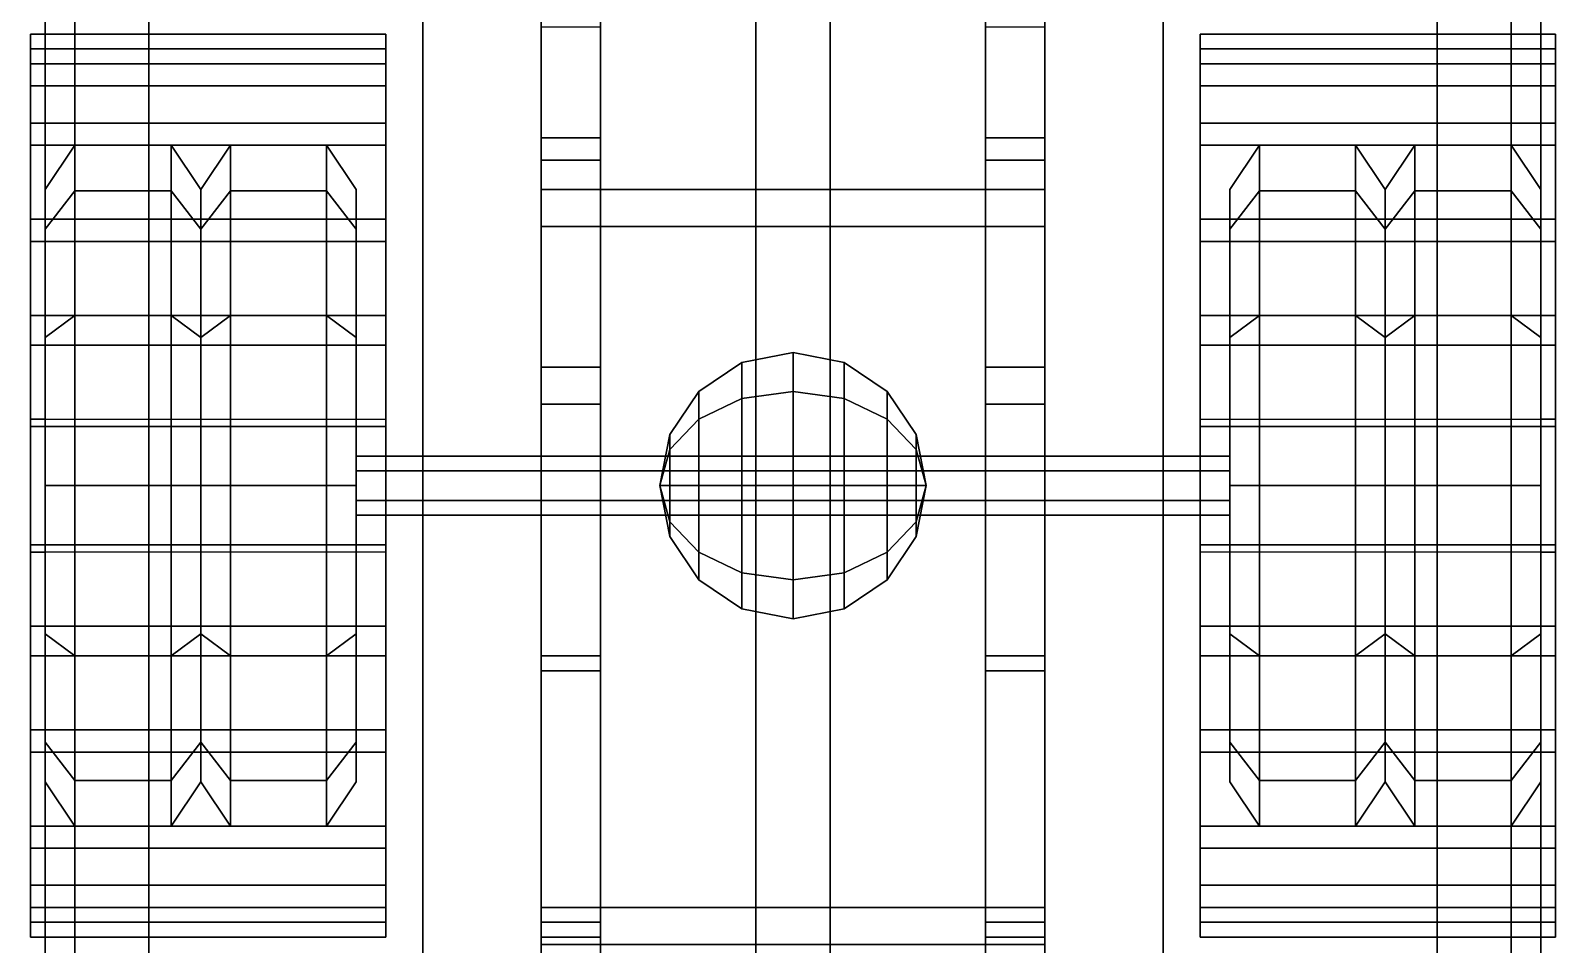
# Model space of a CAD drawing. Header units: millimetres. Extents: x -1.04 to 3, y -3.69 to 5.
# Drawn here: x -1.03 to 1.03, y -2.72 to -1.485 of the extents above; entities that cross this region are included whole.
import ezdxf

# ---------------------------------------------------------------- set-up
doc = ezdxf.new("R2010")
doc.units = ezdxf.units.MM
doc.layers.add('tent', color=3, linetype='Continuous')
doc.layers.add('wheels', color=2, linetype='Continuous')

msp = doc.modelspace()

# ---------------------------------------------------------------- linework, layer by layer
for points in [[(-1.01, 0.26, 1.09), (-1.01, -3.69, 1.09), (-1.01, -3.69, 1.72), (-1.01, 0.26, 1.72)], [(1.01, 0.26, 1.09), (1.01, -3.69, 1.09), (-1.01, -3.69, 1.09), (-1.01, 0.26, 1.09)], [(-0.97, 0.22, 1.72), (-1.01, 0.26, 1.72), (-1.01, -3.69, 1.72), (-0.97, -3.65, 1.72)], [(0.97, -3.65, 1.72), (1.01, -3.69, 1.72), (1.01, 0.26, 1.72), (0.97, 0.22, 1.72)], [(1.01, 0.26, 1.09), (1.01, 0.26, 1.72), (1.01, -3.69, 1.72), (1.01, -3.69, 1.09)], [(-0.97, 0.22, 1.16), (-0.97, -3.65, 1.16), (0.97, -3.65, 1.16), (0.97, 0.22, 1.16)], [(-0.97, 0.22, 1.16), (-0.97, 0.22, 1.72), (-0.97, -3.65, 1.72), (-0.97, -3.65, 1.16)], [(0.97, -3.65, 1.16), (0.97, -3.65, 1.72), (0.97, 0.22, 1.72), (0.97, 0.22, 1.16)], [(-0.34, -1.48, 0.47), (-0.34, -1.66, 0.51), (-0.34, -1.63, 0.71), (-0.34, -1.47, 0.67)], [(-0.34, -1.47, 0.67), (-0.34, -1.63, 0.71), (-0.26, -1.63, 0.71), (-0.26, -1.47, 0.67)], [(-0.26, -1.48, 0.47), (-0.26, -1.66, 0.51), (-0.34, -1.66, 0.51), (-0.34, -1.48, 0.47)], [(-0.26, -1.63, 0.71), (-0.26, -1.66, 0.51), (-0.26, -1.48, 0.47), (-0.26, -1.47, 0.67)], [(0.26, -1.48, 0.47), (0.26, -1.66, 0.51), (0.26, -1.63, 0.71), (0.26, -1.47, 0.67)], [(0.26, -1.47, 0.67), (0.26, -1.63, 0.71), (0.34, -1.63, 0.71), (0.34, -1.47, 0.67)], [(0.34, -1.48, 0.47), (0.34, -1.66, 0.51), (0.26, -1.66, 0.51), (0.26, -1.48, 0.47)], [(0.34, -1.63, 0.71), (0.34, -1.66, 0.51), (0.34, -1.48, 0.47), (0.34, -1.47, 0.67)], [(-1.03, -1.49, 0.53), (-1.03, -1.53, 0.69), (-0.55, -1.53, 0.69), (-0.55, -1.49, 0.53)], [(-1.03, -1.51, 0.52), (-1.03, -1.56, 0.69), (-1.03, -1.53, 0.69), (-1.03, -1.49, 0.53)], [(-1.03, -1.49, 0.43), (-1.03, -1.49, 0.53), (-0.55, -1.49, 0.53), (-0.55, -1.49, 0.43)], [(-1.03, -1.51, 0.43), (-1.03, -1.51, 0.52), (-1.03, -1.49, 0.53), (-1.03, -1.49, 0.43)], [(-0.55, -1.49, 0.43), (-0.55, -1.51, 0.43), (-1.03, -1.51, 0.43), (-1.03, -1.49, 0.43)], [(-0.55, -1.53, 0.69), (-0.55, -1.56, 0.69), (-0.55, -1.51, 0.52), (-0.55, -1.49, 0.53)], [(-0.55, -1.49, 0.53), (-0.55, -1.51, 0.52), (-0.55, -1.51, 0.43), (-0.55, -1.49, 0.43)], [(1.03, -1.49, 0.43), (1.03, -1.51, 0.43), (0.55, -1.51, 0.43), (0.55, -1.49, 0.43)], [(0.55, -1.51, 0.43), (0.55, -1.51, 0.52), (0.55, -1.49, 0.53), (0.55, -1.49, 0.43)], [(0.55, -1.49, 0.43), (0.55, -1.49, 0.53), (1.03, -1.49, 0.53), (1.03, -1.49, 0.43)], [(0.55, -1.51, 0.52), (0.55, -1.56, 0.69), (0.55, -1.53, 0.69), (0.55, -1.49, 0.53)], [(0.55, -1.49, 0.53), (0.55, -1.53, 0.69), (1.03, -1.53, 0.69), (1.03, -1.49, 0.53)], [(1.03, -1.49, 0.53), (1.03, -1.51, 0.52), (1.03, -1.51, 0.43), (1.03, -1.49, 0.43)], [(1.03, -1.53, 0.69), (1.03, -1.56, 0.69), (1.03, -1.51, 0.52), (1.03, -1.49, 0.53)], [(-0.55, -1.51, 0.52), (-0.55, -1.56, 0.69), (-1.03, -1.56, 0.69), (-1.03, -1.51, 0.52)], [(-0.55, -1.51, 0.43), (-0.55, -1.51, 0.52), (-1.03, -1.51, 0.52), (-1.03, -1.51, 0.43)], [(1.03, -1.51, 0.43), (1.03, -1.51, 0.52), (0.55, -1.51, 0.52), (0.55, -1.51, 0.43)], [(1.03, -1.51, 0.52), (1.03, -1.56, 0.69), (0.55, -1.56, 0.69), (0.55, -1.51, 0.52)], [(-1.03, -1.56, 0.69), (-1.03, -1.64, 0.83), (-1.03, -1.61, 0.84), (-1.03, -1.53, 0.69)], [(-1.03, -1.53, 0.69), (-1.03, -1.61, 0.84), (-0.55, -1.61, 0.84), (-0.55, -1.53, 0.69)], [(-0.55, -1.61, 0.84), (-0.55, -1.64, 0.83), (-0.55, -1.56, 0.69), (-0.55, -1.53, 0.69)], [(0.55, -1.56, 0.69), (0.55, -1.64, 0.83), (0.55, -1.61, 0.84), (0.55, -1.53, 0.69)], [(0.55, -1.53, 0.69), (0.55, -1.61, 0.84), (1.03, -1.61, 0.84), (1.03, -1.53, 0.69)], [(1.03, -1.61, 0.84), (1.03, -1.64, 0.83), (1.03, -1.56, 0.69), (1.03, -1.53, 0.69)], [(-0.55, -1.56, 0.69), (-0.55, -1.64, 0.83), (-1.03, -1.64, 0.83), (-1.03, -1.56, 0.69)], [(1.03, -1.56, 0.69), (1.03, -1.64, 0.83), (0.55, -1.64, 0.83), (0.55, -1.56, 0.69)], [(-1.03, -1.64, 0.83), (-1.03, -1.77, 0.95), (-1.03, -1.74, 0.97), (-1.03, -1.61, 0.84)], [(-1.03, -1.61, 0.84), (-1.03, -1.74, 0.97), (-0.55, -1.74, 0.97), (-0.55, -1.61, 0.84)], [(-0.55, -1.74, 0.97), (-0.55, -1.77, 0.95), (-0.55, -1.64, 0.83), (-0.55, -1.61, 0.84)], [(0.55, -1.64, 0.83), (0.55, -1.77, 0.95), (0.55, -1.74, 0.97), (0.55, -1.61, 0.84)], [(0.55, -1.61, 0.84), (0.55, -1.74, 0.97), (1.03, -1.74, 0.97), (1.03, -1.61, 0.84)], [(1.03, -1.74, 0.97), (1.03, -1.77, 0.95), (1.03, -1.64, 0.83), (1.03, -1.61, 0.84)], [(-0.55, -1.64, 0.83), (-0.55, -1.77, 0.95), (-1.03, -1.77, 0.95), (-1.03, -1.64, 0.83)], [(-0.34, -1.66, 0.51), (-0.34, -1.99, 0.71), (-0.34, -1.94, 0.86), (-0.34, -1.63, 0.71)], [(-0.34, -1.63, 0.71), (-0.34, -1.94, 0.86), (-0.26, -1.94, 0.86), (-0.26, -1.63, 0.71)], [(-0.26, -1.94, 0.86), (-0.26, -1.99, 0.71), (-0.26, -1.66, 0.51), (-0.26, -1.63, 0.71)], [(0.26, -1.63, 0.71), (0.26, -1.94, 0.86), (0.34, -1.94, 0.86), (0.34, -1.63, 0.71)], [(0.26, -1.66, 0.51), (0.26, -1.99, 0.71), (0.26, -1.94, 0.86), (0.26, -1.63, 0.71)], [(0.34, -1.94, 0.86), (0.34, -1.99, 0.71), (0.34, -1.66, 0.51), (0.34, -1.63, 0.71)], [(1.03, -1.64, 0.83), (1.03, -1.77, 0.95), (0.55, -1.77, 0.95), (0.55, -1.64, 0.83)], [(-0.26, -1.66, 0.51), (-0.26, -1.99, 0.71), (-0.34, -1.99, 0.71), (-0.34, -1.66, 0.51)], [(0.34, -1.66, 0.51), (0.34, -1.99, 0.71), (0.26, -1.99, 0.71), (0.26, -1.66, 0.51)], [(-1.03, -1.74, 0.97), (-1.03, -1.87, 1.05), (-0.55, -1.87, 1.05), (-0.55, -1.74, 0.97)], [(-1.03, -1.77, 0.95), (-1.03, -1.91, 1.03), (-1.03, -1.87, 1.05), (-1.03, -1.74, 0.97)], [(-0.55, -1.87, 1.05), (-0.55, -1.91, 1.03), (-0.55, -1.77, 0.95), (-0.55, -1.74, 0.97)], [(0.55, -1.77, 0.95), (0.55, -1.91, 1.03), (0.55, -1.87, 1.05), (0.55, -1.74, 0.97)], [(0.55, -1.74, 0.97), (0.55, -1.87, 1.05), (1.03, -1.87, 1.05), (1.03, -1.74, 0.97)], [(1.03, -1.87, 1.05), (1.03, -1.91, 1.03), (1.03, -1.77, 0.95), (1.03, -1.74, 0.97)], [(-0.55, -1.77, 0.95), (-0.55, -1.91, 1.03), (-1.03, -1.91, 1.03), (-1.03, -1.77, 0.95)], [(1.03, -1.77, 0.95), (1.03, -1.91, 1.03), (0.55, -1.91, 1.03), (0.55, -1.77, 0.95)], [(-1.03, -1.91, 1.03), (-1.03, -2.02, 1.06), (-1.03, -2.01, 1.09), (-1.03, -1.87, 1.05)], [(-1.03, -1.87, 1.05), (-1.03, -2.01, 1.09), (-0.55, -2.01, 1.09), (-0.55, -1.87, 1.05)], [(-0.55, -2.01, 1.09), (-0.55, -2.02, 1.06), (-0.55, -1.91, 1.03), (-0.55, -1.87, 1.05)], [(0.55, -1.91, 1.03), (0.55, -2.02, 1.06), (0.55, -2.01, 1.09), (0.55, -1.87, 1.05)], [(0.55, -1.87, 1.05), (0.55, -2.01, 1.09), (1.03, -2.01, 1.09), (1.03, -1.87, 1.05)], [(1.03, -2.01, 1.09), (1.03, -2.02, 1.06), (1.03, -1.91, 1.03), (1.03, -1.87, 1.05)], [(-0.55, -1.91, 1.03), (-0.55, -2.02, 1.06), (-1.03, -2.02, 1.06), (-1.03, -1.91, 1.03)], [(1.03, -1.91, 1.03), (1.03, -2.02, 1.06), (0.55, -2.02, 1.06), (0.55, -1.91, 1.03)], [(-0.1273, -1.9727, 0.45), (-0.0689, -1.9337, 0.45), (-0.0689, -1.9824, 0.3324), (-0.1273, -2.01, 0.36)], [(-0.1273, -2.01, 0.54), (-0.0689, -1.9824, 0.5676), (-0.0689, -1.9337, 0.45), (-0.1273, -1.9727, 0.45)], [(-0.0689, -1.9337, 0.45), (0, -1.92, 0.45), (0, -1.9727, 0.3227), (-0.0689, -1.9824, 0.3324)], [(-0.0689, -1.9824, 0.5676), (0, -1.9727, 0.5773), (0, -1.92, 0.45), (-0.0689, -1.9337, 0.45)], [(0, -1.92, 0.45), (0.0689, -1.9337, 0.45), (0.0689, -1.9824, 0.3324), (0, -1.9727, 0.3227)], [(0, -1.9727, 0.5773), (0.0689, -1.9824, 0.5676), (0.0689, -1.9337, 0.45), (0, -1.92, 0.45)], [(0.0689, -1.9337, 0.45), (0.1273, -1.9727, 0.45), (0.1273, -2.01, 0.36), (0.0689, -1.9824, 0.3324)], [(0.0689, -1.9824, 0.5676), (0.1273, -2.01, 0.54), (0.1273, -1.9727, 0.45), (0.0689, -1.9337, 0.45)], [(-0.34, -1.99, 0.71), (-0.34, -2.33, 0.71), (-0.34, -2.35, 0.86), (-0.34, -1.94, 0.86)], [(-0.34, -1.94, 0.86), (-0.34, -2.35, 0.86), (-0.26, -2.35, 0.86), (-0.26, -1.94, 0.86)], [(-0.26, -2.35, 0.86), (-0.26, -2.33, 0.71), (-0.26, -1.99, 0.71), (-0.26, -1.94, 0.86)], [(0.26, -1.99, 0.71), (0.26, -2.33, 0.71), (0.26, -2.35, 0.86), (0.26, -1.94, 0.86)], [(0.26, -1.94, 0.86), (0.26, -2.35, 0.86), (0.34, -2.35, 0.86), (0.34, -1.94, 0.86)], [(0.34, -2.35, 0.86), (0.34, -2.33, 0.71), (0.34, -1.99, 0.71), (0.34, -1.94, 0.86)], [(-0.1663, -2.0311, 0.45), (-0.1273, -1.9727, 0.45), (-0.1273, -2.01, 0.36), (-0.1663, -2.0513, 0.4013)], [(-0.1663, -2.0513, 0.4987), (-0.1273, -2.01, 0.54), (-0.1273, -1.9727, 0.45), (-0.1663, -2.0311, 0.45)], [(-0.0689, -1.9824, 0.3324), (0, -1.9727, 0.3227), (0, -2.1, 0.27), (-0.0689, -2.1, 0.2837)], [(-0.0689, -2.1, 0.6163), (0, -2.1, 0.63), (0, -1.9727, 0.5773), (-0.0689, -1.9824, 0.5676)], [(0, -1.9727, 0.3227), (0.0689, -1.9824, 0.3324), (0.0689, -2.1, 0.2837), (0, -2.1, 0.27)], [(0, -2.1, 0.63), (0.0689, -2.1, 0.6163), (0.0689, -1.9824, 0.5676), (0, -1.9727, 0.5773)], [(0.1273, -1.9727, 0.45), (0.1663, -2.0311, 0.45), (0.1663, -2.0513, 0.4013), (0.1273, -2.01, 0.36)], [(0.1273, -2.01, 0.54), (0.1663, -2.0513, 0.4987), (0.1663, -2.0311, 0.45), (0.1273, -1.9727, 0.45)], [(-0.26, -1.99, 0.71), (-0.26, -2.33, 0.71), (-0.34, -2.33, 0.71), (-0.34, -1.99, 0.71)], [(-0.1273, -2.01, 0.36), (-0.0689, -1.9824, 0.3324), (-0.0689, -2.1, 0.2837), (-0.1273, -2.1, 0.3227)], [(-0.1273, -2.1, 0.5773), (-0.0689, -2.1, 0.6163), (-0.0689, -1.9824, 0.5676), (-0.1273, -2.01, 0.54)], [(0.0689, -1.9824, 0.3324), (0.1273, -2.01, 0.36), (0.1273, -2.1, 0.3227), (0.0689, -2.1, 0.2837)], [(0.0689, -2.1, 0.6163), (0.1273, -2.1, 0.5773), (0.1273, -2.01, 0.54), (0.0689, -1.9824, 0.5676)], [(0.34, -1.99, 0.71), (0.34, -2.33, 0.71), (0.26, -2.33, 0.71), (0.26, -1.99, 0.71)], [(-1.03, -2.02, 1.06), (-1.03, -2.18, 1.06), (-1.03, -2.19, 1.09), (-1.03, -2.01, 1.09)], [(-1.03, -2.01, 1.09), (-1.03, -2.19, 1.09), (-1.01, -2.19, 1.09), (-1.01, -2.01, 1.09)], [(-0.55, -2.19, 1.09), (-0.55, -2.18, 1.06), (-0.55, -2.02, 1.06), (-0.55, -2.01, 1.09)], [(-0.1663, -2.0513, 0.4013), (-0.1273, -2.01, 0.36), (-0.1273, -2.1, 0.3227), (-0.1663, -2.1, 0.3811)], [(-0.1663, -2.1, 0.5189), (-0.1273, -2.1, 0.5773), (-0.1273, -2.01, 0.54), (-0.1663, -2.0513, 0.4987)], [(0.1273, -2.01, 0.36), (0.1663, -2.0513, 0.4013), (0.1663, -2.1, 0.3811), (0.1273, -2.1, 0.3227)], [(0.1273, -2.1, 0.5773), (0.1663, -2.1, 0.5189), (0.1663, -2.0513, 0.4987), (0.1273, -2.01, 0.54)], [(0.55, -2.02, 1.06), (0.55, -2.18, 1.06), (0.55, -2.19, 1.09), (0.55, -2.01, 1.09)], [(1.01, -2.01, 1.09), (1.01, -2.19, 1.09), (1.03, -2.19, 1.09), (1.03, -2.01, 1.09)], [(1.03, -2.19, 1.09), (1.03, -2.18, 1.06), (1.03, -2.02, 1.06), (1.03, -2.01, 1.09)], [(-0.55, -2.02, 1.06), (-0.55, -2.18, 1.06), (-1.03, -2.18, 1.06), (-1.03, -2.02, 1.06)], [(-0.18, -2.1, 0.45), (-0.1663, -2.0311, 0.45), (-0.1663, -2.0513, 0.4013), (-0.18, -2.1, 0.45)], [(-0.18, -2.1, 0.45), (-0.1663, -2.0513, 0.4987), (-0.1663, -2.0311, 0.45), (-0.18, -2.1, 0.45)], [(0.1663, -2.0311, 0.45), (0.18, -2.1, 0.45), (0.18, -2.1, 0.45), (0.1663, -2.0513, 0.4013)], [(0.1663, -2.0513, 0.4987), (0.18, -2.1, 0.45), (0.18, -2.1, 0.45), (0.1663, -2.0311, 0.45)], [(1.03, -2.02, 1.06), (1.03, -2.18, 1.06), (0.55, -2.18, 1.06), (0.55, -2.02, 1.06)], [(-0.18, -2.1, 0.45), (-0.1663, -2.0513, 0.4013), (-0.1663, -2.1, 0.3811), (-0.18, -2.1, 0.45)], [(-0.18, -2.1, 0.45), (-0.1663, -2.1, 0.5189), (-0.1663, -2.0513, 0.4987), (-0.18, -2.1, 0.45)], [(0.1663, -2.0513, 0.4013), (0.18, -2.1, 0.45), (0.18, -2.1, 0.45), (0.1663, -2.1, 0.3811)], [(0.1663, -2.1, 0.5189), (0.18, -2.1, 0.45), (0.18, -2.1, 0.45), (0.1663, -2.0513, 0.4987)], [(-0.18, -2.1, 0.45), (-0.1663, -2.1, 0.3811), (-0.1663, -2.1487, 0.4013), (-0.18, -2.1, 0.45)], [(-0.18, -2.1, 0.45), (-0.1663, -2.1487, 0.4013), (-0.1663, -2.1689, 0.45), (-0.18, -2.1, 0.45)], [(-0.18, -2.1, 0.45), (-0.1663, -2.1689, 0.45), (-0.1663, -2.1487, 0.4987), (-0.18, -2.1, 0.45)], [(-0.18, -2.1, 0.45), (-0.1663, -2.1487, 0.4987), (-0.1663, -2.1, 0.5189), (-0.18, -2.1, 0.45)], [(-0.1663, -2.1, 0.3811), (-0.1273, -2.1, 0.3227), (-0.1273, -2.19, 0.36), (-0.1663, -2.1487, 0.4013)], [(-0.1663, -2.1487, 0.4987), (-0.1273, -2.19, 0.54), (-0.1273, -2.1, 0.5773), (-0.1663, -2.1, 0.5189)], [(-0.1273, -2.1, 0.3227), (-0.0689, -2.1, 0.2837), (-0.0689, -2.2176, 0.3324), (-0.1273, -2.19, 0.36)], [(-0.1273, -2.19, 0.54), (-0.0689, -2.2176, 0.5676), (-0.0689, -2.1, 0.6163), (-0.1273, -2.1, 0.5773)], [(-0.0689, -2.1, 0.2837), (0, -2.1, 0.27), (0, -2.2273, 0.3227), (-0.0689, -2.2176, 0.3324)], [(-0.0689, -2.2176, 0.5676), (0, -2.2273, 0.5773), (0, -2.1, 0.63), (-0.0689, -2.1, 0.6163)], [(0, -2.1, 0.27), (0.0689, -2.1, 0.2837), (0.0689, -2.2176, 0.3324), (0, -2.2273, 0.3227)], [(0, -2.2273, 0.5773), (0.0689, -2.2176, 0.5676), (0.0689, -2.1, 0.6163), (0, -2.1, 0.63)], [(0.0689, -2.1, 0.2837), (0.1273, -2.1, 0.3227), (0.1273, -2.19, 0.36), (0.0689, -2.2176, 0.3324)], [(0.0689, -2.2176, 0.5676), (0.1273, -2.19, 0.54), (0.1273, -2.1, 0.5773), (0.0689, -2.1, 0.6163)], [(0.1273, -2.1, 0.3227), (0.1663, -2.1, 0.3811), (0.1663, -2.1487, 0.4013), (0.1273, -2.19, 0.36)], [(0.1273, -2.19, 0.54), (0.1663, -2.1487, 0.4987), (0.1663, -2.1, 0.5189), (0.1273, -2.1, 0.5773)], [(0.1663, -2.1, 0.3811), (0.18, -2.1, 0.45), (0.18, -2.1, 0.45), (0.1663, -2.1487, 0.4013)], [(0.1663, -2.1487, 0.4013), (0.18, -2.1, 0.45), (0.18, -2.1, 0.45), (0.1663, -2.1689, 0.45)], [(0.1663, -2.1689, 0.45), (0.18, -2.1, 0.45), (0.18, -2.1, 0.45), (0.1663, -2.1487, 0.4987)], [(0.1663, -2.1487, 0.4987), (0.18, -2.1, 0.45), (0.18, -2.1, 0.45), (0.1663, -2.1, 0.5189)], [(-0.1663, -2.1487, 0.4013), (-0.1273, -2.19, 0.36), (-0.1273, -2.2273, 0.45), (-0.1663, -2.1689, 0.45)], [(-0.1663, -2.1689, 0.45), (-0.1273, -2.2273, 0.45), (-0.1273, -2.19, 0.54), (-0.1663, -2.1487, 0.4987)], [(0.1273, -2.19, 0.36), (0.1663, -2.1487, 0.4013), (0.1663, -2.1689, 0.45), (0.1273, -2.2273, 0.45)], [(0.1273, -2.2273, 0.45), (0.1663, -2.1689, 0.45), (0.1663, -2.1487, 0.4987), (0.1273, -2.19, 0.54)], [(-1.03, -2.19, 1.09), (-1.03, -2.18, 1.06), (-1.03, -2.29, 1.03), (-1.03, -2.33, 1.05)], [(-1.03, -2.29, 1.03), (-1.03, -2.18, 1.06), (-0.55, -2.18, 1.06), (-0.55, -2.29, 1.03)], [(-0.55, -2.29, 1.03), (-0.55, -2.18, 1.06), (-0.55, -2.19, 1.09), (-0.55, -2.33, 1.05)], [(0.55, -2.19, 1.09), (0.55, -2.18, 1.06), (0.55, -2.29, 1.03), (0.55, -2.33, 1.05)], [(0.55, -2.29, 1.03), (0.55, -2.18, 1.06), (1.03, -2.18, 1.06), (1.03, -2.29, 1.03)], [(1.03, -2.29, 1.03), (1.03, -2.18, 1.06), (1.03, -2.19, 1.09), (1.03, -2.33, 1.05)], [(-0.55, -2.33, 1.05), (-0.55, -2.19, 1.09), (-1.03, -2.19, 1.09), (-1.03, -2.33, 1.05)], [(-0.1273, -2.19, 0.36), (-0.0689, -2.2176, 0.3324), (-0.0689, -2.2663, 0.45), (-0.1273, -2.2273, 0.45)], [(-0.1273, -2.2273, 0.45), (-0.0689, -2.2663, 0.45), (-0.0689, -2.2176, 0.5676), (-0.1273, -2.19, 0.54)], [(0.0689, -2.2176, 0.3324), (0.1273, -2.19, 0.36), (0.1273, -2.2273, 0.45), (0.0689, -2.2663, 0.45)], [(0.0689, -2.2663, 0.45), (0.1273, -2.2273, 0.45), (0.1273, -2.19, 0.54), (0.0689, -2.2176, 0.5676)], [(1.03, -2.33, 1.05), (1.03, -2.19, 1.09), (0.55, -2.19, 1.09), (0.55, -2.33, 1.05)], [(-0.0689, -2.2176, 0.3324), (0, -2.2273, 0.3227), (0, -2.28, 0.45), (-0.0689, -2.2663, 0.45)], [(-0.0689, -2.2663, 0.45), (0, -2.28, 0.45), (0, -2.2273, 0.5773), (-0.0689, -2.2176, 0.5676)], [(0, -2.2273, 0.3227), (0.0689, -2.2176, 0.3324), (0.0689, -2.2663, 0.45), (0, -2.28, 0.45)], [(0, -2.28, 0.45), (0.0689, -2.2663, 0.45), (0.0689, -2.2176, 0.5676), (0, -2.2273, 0.5773)], [(-1.03, -2.33, 1.05), (-1.03, -2.29, 1.03), (-1.03, -2.43, 0.95), (-1.03, -2.46, 0.97)], [(-1.03, -2.43, 0.95), (-1.03, -2.29, 1.03), (-0.55, -2.29, 1.03), (-0.55, -2.43, 0.95)], [(-0.55, -2.43, 0.95), (-0.55, -2.29, 1.03), (-0.55, -2.33, 1.05), (-0.55, -2.46, 0.97)], [(0.55, -2.33, 1.05), (0.55, -2.29, 1.03), (0.55, -2.43, 0.95), (0.55, -2.46, 0.97)], [(0.55, -2.43, 0.95), (0.55, -2.29, 1.03), (1.03, -2.29, 1.03), (1.03, -2.43, 0.95)], [(1.03, -2.43, 0.95), (1.03, -2.29, 1.03), (1.03, -2.33, 1.05), (1.03, -2.46, 0.97)], [(-0.55, -2.46, 0.97), (-0.55, -2.33, 1.05), (-1.03, -2.33, 1.05), (-1.03, -2.46, 0.97)], [(-0.34, -2.33, 0.71), (-0.34, -2.69, 0.59), (-0.34, -2.71, 0.74), (-0.34, -2.35, 0.86)], [(-0.26, -2.33, 0.71), (-0.26, -2.69, 0.59), (-0.34, -2.69, 0.59), (-0.34, -2.33, 0.71)], [(-0.26, -2.71, 0.74), (-0.26, -2.69, 0.59), (-0.26, -2.33, 0.71), (-0.26, -2.35, 0.86)], [(0.26, -2.33, 0.71), (0.26, -2.69, 0.59), (0.26, -2.71, 0.74), (0.26, -2.35, 0.86)], [(0.34, -2.33, 0.71), (0.34, -2.69, 0.59), (0.26, -2.69, 0.59), (0.26, -2.33, 0.71)], [(0.34, -2.71, 0.74), (0.34, -2.69, 0.59), (0.34, -2.33, 0.71), (0.34, -2.35, 0.86)], [(1.03, -2.46, 0.97), (1.03, -2.33, 1.05), (0.55, -2.33, 1.05), (0.55, -2.46, 0.97)], [(-0.34, -2.35, 0.86), (-0.34, -2.71, 0.74), (-0.26, -2.71, 0.74), (-0.26, -2.35, 0.86)], [(0.26, -2.35, 0.86), (0.26, -2.71, 0.74), (0.34, -2.71, 0.74), (0.34, -2.35, 0.86)], [(-1.03, -2.46, 0.97), (-1.03, -2.43, 0.95), (-1.03, -2.56, 0.83), (-1.03, -2.59, 0.84)], [(-1.03, -2.56, 0.83), (-1.03, -2.43, 0.95), (-0.55, -2.43, 0.95), (-0.55, -2.56, 0.83)], [(-0.55, -2.56, 0.83), (-0.55, -2.43, 0.95), (-0.55, -2.46, 0.97), (-0.55, -2.59, 0.84)], [(0.55, -2.46, 0.97), (0.55, -2.43, 0.95), (0.55, -2.56, 0.83), (0.55, -2.59, 0.84)], [(0.55, -2.56, 0.83), (0.55, -2.43, 0.95), (1.03, -2.43, 0.95), (1.03, -2.56, 0.83)], [(1.03, -2.56, 0.83), (1.03, -2.43, 0.95), (1.03, -2.46, 0.97), (1.03, -2.59, 0.84)], [(-0.55, -2.59, 0.84), (-0.55, -2.46, 0.97), (-1.03, -2.46, 0.97), (-1.03, -2.59, 0.84)], [(1.03, -2.59, 0.84), (1.03, -2.46, 0.97), (0.55, -2.46, 0.97), (0.55, -2.59, 0.84)], [(-1.03, -2.59, 0.84), (-1.03, -2.56, 0.83), (-1.03, -2.64, 0.69), (-1.03, -2.67, 0.69)], [(-1.03, -2.64, 0.69), (-1.03, -2.56, 0.83), (-0.55, -2.56, 0.83), (-0.55, -2.64, 0.69)], [(-0.55, -2.64, 0.69), (-0.55, -2.56, 0.83), (-0.55, -2.59, 0.84), (-0.55, -2.67, 0.69)], [(0.55, -2.59, 0.84), (0.55, -2.56, 0.83), (0.55, -2.64, 0.69), (0.55, -2.67, 0.69)], [(0.55, -2.64, 0.69), (0.55, -2.56, 0.83), (1.03, -2.56, 0.83), (1.03, -2.64, 0.69)], [(1.03, -2.64, 0.69), (1.03, -2.56, 0.83), (1.03, -2.59, 0.84), (1.03, -2.67, 0.69)], [(-0.55, -2.67, 0.69), (-0.55, -2.59, 0.84), (-1.03, -2.59, 0.84), (-1.03, -2.67, 0.69)], [(1.03, -2.67, 0.69), (1.03, -2.59, 0.84), (0.55, -2.59, 0.84), (0.55, -2.67, 0.69)], [(-1.03, -2.67, 0.69), (-1.03, -2.64, 0.69), (-1.03, -2.69, 0.52), (-1.03, -2.71, 0.53)], [(-1.03, -2.69, 0.52), (-1.03, -2.64, 0.69), (-0.55, -2.64, 0.69), (-0.55, -2.69, 0.52)], [(-0.55, -2.69, 0.52), (-0.55, -2.64, 0.69), (-0.55, -2.67, 0.69), (-0.55, -2.71, 0.53)], [(0.55, -2.67, 0.69), (0.55, -2.64, 0.69), (0.55, -2.69, 0.52), (0.55, -2.71, 0.53)], [(0.55, -2.69, 0.52), (0.55, -2.64, 0.69), (1.03, -2.64, 0.69), (1.03, -2.69, 0.52)], [(1.03, -2.69, 0.52), (1.03, -2.64, 0.69), (1.03, -2.67, 0.69), (1.03, -2.71, 0.53)], [(-0.55, -2.71, 0.53), (-0.55, -2.67, 0.69), (-1.03, -2.67, 0.69), (-1.03, -2.71, 0.53)], [(1.03, -2.71, 0.53), (1.03, -2.67, 0.69), (0.55, -2.67, 0.69), (0.55, -2.71, 0.53)], [(-1.03, -2.71, 0.53), (-1.03, -2.69, 0.52), (-1.03, -2.69, 0.43), (-1.03, -2.71, 0.43)], [(-1.03, -2.69, 0.43), (-1.03, -2.69, 0.52), (-0.55, -2.69, 0.52), (-0.55, -2.69, 0.43)], [(-1.03, -2.71, 0.43), (-1.03, -2.69, 0.43), (-0.55, -2.69, 0.43), (-0.55, -2.71, 0.43)], [(-0.55, -2.69, 0.43), (-0.55, -2.69, 0.52), (-0.55, -2.71, 0.53), (-0.55, -2.71, 0.43)], [(-0.34, -2.69, 0.59), (-0.34, -3.69, 0.59), (-0.34, -3.69, 0.74), (-0.34, -2.71, 0.74)], [(-0.26, -2.69, 0.59), (-0.26, -3.69, 0.59), (-0.34, -3.69, 0.59), (-0.34, -2.69, 0.59)], [(-0.26, -3.69, 0.74), (-0.26, -3.69, 0.59), (-0.26, -2.69, 0.59), (-0.26, -2.71, 0.74)], [(0.26, -2.69, 0.59), (0.26, -3.69, 0.59), (0.26, -3.69, 0.74), (0.26, -2.71, 0.74)], [(0.34, -2.69, 0.59), (0.34, -3.69, 0.59), (0.26, -3.69, 0.59), (0.26, -2.69, 0.59)], [(0.34, -3.69, 0.74), (0.34, -3.69, 0.59), (0.34, -2.69, 0.59), (0.34, -2.71, 0.74)], [(0.55, -2.71, 0.53), (0.55, -2.69, 0.52), (0.55, -2.69, 0.43), (0.55, -2.71, 0.43)], [(0.55, -2.69, 0.43), (0.55, -2.69, 0.52), (1.03, -2.69, 0.52), (1.03, -2.69, 0.43)], [(0.55, -2.71, 0.43), (0.55, -2.69, 0.43), (1.03, -2.69, 0.43), (1.03, -2.71, 0.43)], [(1.03, -2.69, 0.43), (1.03, -2.69, 0.52), (1.03, -2.71, 0.53), (1.03, -2.71, 0.43)], [(-0.55, -2.71, 0.43), (-0.55, -2.71, 0.53), (-1.03, -2.71, 0.53), (-1.03, -2.71, 0.43)], [(-0.34, -2.71, 0.74), (-0.34, -3.69, 0.74), (-0.26, -3.69, 0.74), (-0.26, -2.71, 0.74)], [(0.26, -2.71, 0.74), (0.26, -3.69, 0.74), (0.34, -3.69, 0.74), (0.34, -2.71, 0.74)], [(1.03, -2.71, 0.43), (1.03, -2.71, 0.53), (0.55, -2.71, 0.53), (0.55, -2.71, 0.43)]]:
    msp.add_3dface(points)
at = {"color": 1}
for points in [[(0.34, -1.7, 1.09), (0.34, -1.7, 0.7439), (-0.34, -1.7, 0.7439), (-0.34, -1.7, 1.09)], [(-0.34, -1.7, 0.7439), (-0.34, -1.75, 0.7681), (-0.34, -1.75, 1.09), (-0.34, -1.7, 1.09)], [(0.26, -1.7, 0.7439), (0.26, -1.75, 0.7681), (-0.26, -1.75, 0.7681), (-0.26, -1.7, 0.7439)], [(0.34, -1.75, 1.09), (0.34, -1.75, 0.7681), (0.34, -1.7, 0.7439), (0.34, -1.7, 1.09)], [(-0.34, -1.75, 1.09), (-0.34, -1.75, 0.7681), (0.34, -1.75, 0.7681), (0.34, -1.75, 1.09)], [(-0.34, -2.67, 0.74), (-0.34, -2.72, 0.74), (-0.34, -2.72, 1.09), (-0.34, -2.67, 1.09)], [(0.34, -2.67, 1.09), (0.34, -2.67, 0.74), (-0.34, -2.67, 0.74), (-0.34, -2.67, 1.09)], [(0.26, -2.67, 0.74), (0.26, -2.72, 0.74), (-0.26, -2.72, 0.74), (-0.26, -2.67, 0.74)], [(0.34, -2.72, 1.09), (0.34, -2.72, 0.74), (0.34, -2.67, 0.74), (0.34, -2.67, 1.09)], [(-0.34, -2.72, 1.09), (-0.34, -2.72, 0.74), (0.34, -2.72, 0.74), (0.34, -2.72, 1.09)]]:
    msp.add_3dface(points, dxfattribs=at)
at = {"layer": 'tent'}
for points in [[(-1.01, 0.26, 1.72), (-1.01, -3.69, 1.72), (-1.01, -3.69, 2.25), (-1.01, 0.26, 2.25)], [(-1.01, 0.26, 2.25), (-1.01, -3.69, 2.25), (-0.87, -3.69, 2.47), (-0.87, 0.26, 2.47)], [(-0.87, 0.26, 2.47), (-0.87, -3.69, 2.47), (-0.5, -3.69, 2.68), (-0.5, 0.26, 2.68)], [(-0.5, 0.26, 2.68), (-0.5, -3.69, 2.68), (-0.05, -3.69, 2.81), (-0.05, 0.26, 2.81)], [(-0.05, 0.26, 2.81), (-0.05, -3.69, 2.81), (0.05, -3.69, 2.81), (0.05, 0.26, 2.81)], [(0.5, -3.69, 2.68), (0.5, 0.26, 2.68), (0.05, 0.26, 2.81), (0.05, -3.69, 2.81)], [(0.87, -3.69, 2.47), (0.87, 0.26, 2.47), (0.5, 0.26, 2.68), (0.5, -3.69, 2.68)], [(1.01, -3.69, 2.25), (1.01, 0.26, 2.25), (0.87, 0.26, 2.47), (0.87, -3.69, 2.47)], [(1.01, -3.69, 1.72), (1.01, 0.26, 1.72), (1.01, 0.26, 2.25), (1.01, -3.69, 2.25)]]:
    msp.add_3dface(points, dxfattribs=at)
at = {"layer": 'wheels'}
for points in [[(-0.97, -1.7016, 0.68), (-0.97, -1.64, 0.45), (-1.01, -1.7, 0.45), (-1.01, -1.7536, 0.65)], [(-0.97, -1.64, 0.45), (-0.97, -1.7016, 0.22), (-1.01, -1.7536, 0.25), (-1.01, -1.7, 0.45)], [(-0.84, -1.7016, 0.68), (-0.84, -1.64, 0.45), (-0.97, -1.64, 0.45), (-0.97, -1.7016, 0.68)], [(-0.84, -1.64, 0.45), (-0.84, -1.7016, 0.22), (-0.97, -1.7016, 0.22), (-0.97, -1.64, 0.45)], [(-0.84, -1.64, 0.45), (-0.84, -1.7016, 0.68), (-0.8, -1.7536, 0.65), (-0.8, -1.7, 0.45)], [(-0.84, -1.7016, 0.22), (-0.84, -1.64, 0.45), (-0.8, -1.7, 0.45), (-0.8, -1.7536, 0.25)], [(-0.76, -1.7016, 0.68), (-0.76, -1.64, 0.45), (-0.8, -1.7, 0.45), (-0.8, -1.7536, 0.65)], [(-0.76, -1.64, 0.45), (-0.76, -1.7016, 0.22), (-0.8, -1.7536, 0.25), (-0.8, -1.7, 0.45)], [(-0.63, -1.7016, 0.68), (-0.63, -1.64, 0.45), (-0.76, -1.64, 0.45), (-0.76, -1.7016, 0.68)], [(-0.63, -1.64, 0.45), (-0.63, -1.7016, 0.22), (-0.76, -1.7016, 0.22), (-0.76, -1.64, 0.45)], [(-0.63, -1.64, 0.45), (-0.63, -1.7016, 0.68), (-0.59, -1.7536, 0.65), (-0.59, -1.7, 0.45)], [(-0.63, -1.7016, 0.22), (-0.63, -1.64, 0.45), (-0.59, -1.7, 0.45), (-0.59, -1.7536, 0.25)], [(0.63, -1.7016, 0.68), (0.63, -1.64, 0.45), (0.59, -1.7, 0.45), (0.59, -1.7536, 0.65)], [(0.63, -1.64, 0.45), (0.63, -1.7016, 0.22), (0.59, -1.7536, 0.25), (0.59, -1.7, 0.45)], [(0.76, -1.7016, 0.68), (0.76, -1.64, 0.45), (0.63, -1.64, 0.45), (0.63, -1.7016, 0.68)], [(0.76, -1.64, 0.45), (0.76, -1.7016, 0.22), (0.63, -1.7016, 0.22), (0.63, -1.64, 0.45)], [(0.76, -1.64, 0.45), (0.76, -1.7016, 0.68), (0.8, -1.7536, 0.65), (0.8, -1.7, 0.45)], [(0.76, -1.7016, 0.22), (0.76, -1.64, 0.45), (0.8, -1.7, 0.45), (0.8, -1.7536, 0.25)], [(0.84, -1.7016, 0.68), (0.84, -1.64, 0.45), (0.8, -1.7, 0.45), (0.8, -1.7536, 0.65)], [(0.84, -1.64, 0.45), (0.84, -1.7016, 0.22), (0.8, -1.7536, 0.25), (0.8, -1.7, 0.45)], [(0.97, -1.7016, 0.68), (0.97, -1.64, 0.45), (0.84, -1.64, 0.45), (0.84, -1.7016, 0.68)], [(0.97, -1.64, 0.45), (0.97, -1.7016, 0.22), (0.84, -1.7016, 0.22), (0.84, -1.64, 0.45)], [(0.97, -1.64, 0.45), (0.97, -1.7016, 0.68), (1.01, -1.7536, 0.65), (1.01, -1.7, 0.45)], [(0.97, -1.7016, 0.22), (0.97, -1.64, 0.45), (1.01, -1.7, 0.45), (1.01, -1.7536, 0.25)], [(-1.01, -2.4464, 0.65), (-1.01, -1.7, 0.45), (-1.01, -1.7536, 0.25), (-1.01, -2.5, 0.45)], [(-1.01, -2.3, 0.7964), (-1.01, -1.7536, 0.65), (-1.01, -1.7, 0.45), (-1.01, -2.4464, 0.65)], [(-0.97, -1.7016, 0.22), (-0.97, -1.87, 0.0516), (-1.01, -1.9, 0.1036), (-1.01, -1.7536, 0.25)], [(-0.97, -1.87, 0.8484), (-0.97, -1.7016, 0.68), (-1.01, -1.7536, 0.65), (-1.01, -1.9, 0.7964)], [(-0.84, -1.7016, 0.22), (-0.84, -1.87, 0.0516), (-0.97, -1.87, 0.0516), (-0.97, -1.7016, 0.22)], [(-0.84, -1.87, 0.8484), (-0.84, -1.7016, 0.68), (-0.97, -1.7016, 0.68), (-0.97, -1.87, 0.8484)], [(-0.84, -1.87, 0.0516), (-0.84, -1.7016, 0.22), (-0.8, -1.7536, 0.25), (-0.8, -1.9, 0.1036)], [(-0.84, -1.7016, 0.68), (-0.84, -1.87, 0.8484), (-0.8, -1.9, 0.7964), (-0.8, -1.7536, 0.65)], [(-0.76, -1.7016, 0.22), (-0.76, -1.87, 0.0516), (-0.8, -1.9, 0.1036), (-0.8, -1.7536, 0.25)], [(-0.76, -1.87, 0.8484), (-0.76, -1.7016, 0.68), (-0.8, -1.7536, 0.65), (-0.8, -1.9, 0.7964)], [(-0.63, -1.7016, 0.22), (-0.63, -1.87, 0.0516), (-0.76, -1.87, 0.0516), (-0.76, -1.7016, 0.22)], [(-0.63, -1.87, 0.8484), (-0.63, -1.7016, 0.68), (-0.76, -1.7016, 0.68), (-0.76, -1.87, 0.8484)], [(-0.63, -1.87, 0.0516), (-0.63, -1.7016, 0.22), (-0.59, -1.7536, 0.25), (-0.59, -1.9, 0.1036)], [(-0.63, -1.7016, 0.68), (-0.63, -1.87, 0.8484), (-0.59, -1.9, 0.7964), (-0.59, -1.7536, 0.65)], [(-0.59, -1.7536, 0.65), (-0.59, -2.5, 0.45), (-0.59, -2.4464, 0.25), (-0.59, -1.7, 0.45)], [(-0.59, -1.7, 0.45), (-0.59, -2.4464, 0.25), (-0.59, -2.3, 0.1036), (-0.59, -1.7536, 0.25)], [(0.59, -2.4464, 0.65), (0.59, -1.7, 0.45), (0.59, -1.7536, 0.25), (0.59, -2.5, 0.45)], [(0.59, -2.3, 0.7964), (0.59, -1.7536, 0.65), (0.59, -1.7, 0.45), (0.59, -2.4464, 0.65)], [(0.63, -1.7016, 0.22), (0.63, -1.87, 0.0516), (0.59, -1.9, 0.1036), (0.59, -1.7536, 0.25)], [(0.63, -1.87, 0.8484), (0.63, -1.7016, 0.68), (0.59, -1.7536, 0.65), (0.59, -1.9, 0.7964)], [(0.76, -1.7016, 0.22), (0.76, -1.87, 0.0516), (0.63, -1.87, 0.0516), (0.63, -1.7016, 0.22)], [(0.76, -1.87, 0.8484), (0.76, -1.7016, 0.68), (0.63, -1.7016, 0.68), (0.63, -1.87, 0.8484)], [(0.76, -1.87, 0.0516), (0.76, -1.7016, 0.22), (0.8, -1.7536, 0.25), (0.8, -1.9, 0.1036)], [(0.76, -1.7016, 0.68), (0.76, -1.87, 0.8484), (0.8, -1.9, 0.7964), (0.8, -1.7536, 0.65)], [(0.84, -1.7016, 0.22), (0.84, -1.87, 0.0516), (0.8, -1.9, 0.1036), (0.8, -1.7536, 0.25)], [(0.84, -1.87, 0.8484), (0.84, -1.7016, 0.68), (0.8, -1.7536, 0.65), (0.8, -1.9, 0.7964)], [(0.97, -1.7016, 0.22), (0.97, -1.87, 0.0516), (0.84, -1.87, 0.0516), (0.84, -1.7016, 0.22)], [(0.97, -1.87, 0.8484), (0.97, -1.7016, 0.68), (0.84, -1.7016, 0.68), (0.84, -1.87, 0.8484)], [(0.97, -1.87, 0.0516), (0.97, -1.7016, 0.22), (1.01, -1.7536, 0.25), (1.01, -1.9, 0.1036)], [(0.97, -1.7016, 0.68), (0.97, -1.87, 0.8484), (1.01, -1.9, 0.7964), (1.01, -1.7536, 0.65)], [(1.01, -1.7536, 0.65), (1.01, -2.5, 0.45), (1.01, -2.4464, 0.25), (1.01, -1.7, 0.45)], [(1.01, -1.7, 0.45), (1.01, -2.4464, 0.25), (1.01, -2.3, 0.1036), (1.01, -1.7536, 0.25)], [(-1.01, -2.5, 0.45), (-1.01, -1.7536, 0.25), (-1.01, -1.9, 0.1036), (-1.01, -2.4464, 0.25)], [(-1.01, -2.1, 0.85), (-1.01, -1.9, 0.7964), (-1.01, -1.7536, 0.65), (-1.01, -2.3, 0.7964)], [(-0.59, -1.9, 0.7964), (-0.59, -2.4464, 0.65), (-0.59, -2.5, 0.45), (-0.59, -1.7536, 0.65)], [(-0.59, -1.7536, 0.25), (-0.59, -2.3, 0.1036), (-0.59, -2.1, 0.05), (-0.59, -1.9, 0.1036)], [(0.59, -2.5, 0.45), (0.59, -1.7536, 0.25), (0.59, -1.9, 0.1036), (0.59, -2.4464, 0.25)], [(0.59, -2.1, 0.85), (0.59, -1.9, 0.7964), (0.59, -1.7536, 0.65), (0.59, -2.3, 0.7964)], [(1.01, -1.9, 0.7964), (1.01, -2.4464, 0.65), (1.01, -2.5, 0.45), (1.01, -1.7536, 0.65)], [(1.01, -1.7536, 0.25), (1.01, -2.3, 0.1036), (1.01, -2.1, 0.05), (1.01, -1.9, 0.1036)], [(-0.97, -1.87, 0.0516), (-0.97, -2.1, -0.01), (-1.01, -2.1, 0.05), (-1.01, -1.9, 0.1036)], [(-0.97, -2.1, 0.91), (-0.97, -1.87, 0.8484), (-1.01, -1.9, 0.7964), (-1.01, -2.1, 0.85)], [(-0.84, -1.87, 0.0516), (-0.84, -2.1, -0.01), (-0.97, -2.1, -0.01), (-0.97, -1.87, 0.0516)], [(-0.84, -2.1, 0.91), (-0.84, -1.87, 0.8484), (-0.97, -1.87, 0.8484), (-0.97, -2.1, 0.91)], [(-0.84, -2.1, -0.01), (-0.84, -1.87, 0.0516), (-0.8, -1.9, 0.1036), (-0.8, -2.1, 0.05)], [(-0.84, -1.87, 0.8484), (-0.84, -2.1, 0.91), (-0.8, -2.1, 0.85), (-0.8, -1.9, 0.7964)], [(-0.76, -1.87, 0.0516), (-0.76, -2.1, -0.01), (-0.8, -2.1, 0.05), (-0.8, -1.9, 0.1036)], [(-0.76, -2.1, 0.91), (-0.76, -1.87, 0.8484), (-0.8, -1.9, 0.7964), (-0.8, -2.1, 0.85)], [(-0.63, -1.87, 0.0516), (-0.63, -2.1, -0.01), (-0.76, -2.1, -0.01), (-0.76, -1.87, 0.0516)], [(-0.63, -2.1, 0.91), (-0.63, -1.87, 0.8484), (-0.76, -1.87, 0.8484), (-0.76, -2.1, 0.91)], [(-0.63, -2.1, -0.01), (-0.63, -1.87, 0.0516), (-0.59, -1.9, 0.1036), (-0.59, -2.1, 0.05)], [(-0.63, -1.87, 0.8484), (-0.63, -2.1, 0.91), (-0.59, -2.1, 0.85), (-0.59, -1.9, 0.7964)], [(0.63, -1.87, 0.0516), (0.63, -2.1, -0.01), (0.59, -2.1, 0.05), (0.59, -1.9, 0.1036)], [(0.63, -2.1, 0.91), (0.63, -1.87, 0.8484), (0.59, -1.9, 0.7964), (0.59, -2.1, 0.85)], [(0.76, -1.87, 0.0516), (0.76, -2.1, -0.01), (0.63, -2.1, -0.01), (0.63, -1.87, 0.0516)], [(0.76, -2.1, 0.91), (0.76, -1.87, 0.8484), (0.63, -1.87, 0.8484), (0.63, -2.1, 0.91)], [(0.76, -2.1, -0.01), (0.76, -1.87, 0.0516), (0.8, -1.9, 0.1036), (0.8, -2.1, 0.05)], [(0.76, -1.87, 0.8484), (0.76, -2.1, 0.91), (0.8, -2.1, 0.85), (0.8, -1.9, 0.7964)], [(0.84, -1.87, 0.0516), (0.84, -2.1, -0.01), (0.8, -2.1, 0.05), (0.8, -1.9, 0.1036)], [(0.84, -2.1, 0.91), (0.84, -1.87, 0.8484), (0.8, -1.9, 0.7964), (0.8, -2.1, 0.85)], [(0.97, -1.87, 0.0516), (0.97, -2.1, -0.01), (0.84, -2.1, -0.01), (0.84, -1.87, 0.0516)], [(0.97, -2.1, 0.91), (0.97, -1.87, 0.8484), (0.84, -1.87, 0.8484), (0.84, -2.1, 0.91)], [(0.97, -2.1, -0.01), (0.97, -1.87, 0.0516), (1.01, -1.9, 0.1036), (1.01, -2.1, 0.05)], [(0.97, -1.87, 0.8484), (0.97, -2.1, 0.91), (1.01, -2.1, 0.85), (1.01, -1.9, 0.7964)], [(-1.01, -2.4464, 0.25), (-1.01, -1.9, 0.1036), (-1.01, -2.1, 0.05), (-1.01, -2.3, 0.1036)], [(-0.59, -2.1, 0.85), (-0.59, -2.3, 0.7964), (-0.59, -2.4464, 0.65), (-0.59, -1.9, 0.7964)], [(0.59, -2.4464, 0.25), (0.59, -1.9, 0.1036), (0.59, -2.1, 0.05), (0.59, -2.3, 0.1036)], [(1.01, -2.1, 0.85), (1.01, -2.3, 0.7964), (1.01, -2.4464, 0.65), (1.01, -1.9, 0.7964)], [(0.59, -2.08, 0.4846), (0.59, -2.06, 0.45), (-0.59, -2.06, 0.45), (-0.59, -2.08, 0.4846)], [(0.59, -2.06, 0.45), (0.59, -2.08, 0.4154), (-0.59, -2.08, 0.4154), (-0.59, -2.06, 0.45)], [(0.59, -2.12, 0.4846), (0.59, -2.08, 0.4846), (-0.59, -2.08, 0.4846), (-0.59, -2.12, 0.4846)], [(0.59, -2.08, 0.4154), (0.59, -2.12, 0.4154), (-0.59, -2.12, 0.4154), (-0.59, -2.08, 0.4154)], [(-0.97, -2.1, -0.01), (-0.97, -2.33, 0.0516), (-1.01, -2.3, 0.1036), (-1.01, -2.1, 0.05)], [(-0.97, -2.33, 0.8484), (-0.97, -2.1, 0.91), (-1.01, -2.1, 0.85), (-1.01, -2.3, 0.7964)], [(-0.84, -2.1, -0.01), (-0.84, -2.33, 0.0516), (-0.97, -2.33, 0.0516), (-0.97, -2.1, -0.01)], [(-0.84, -2.33, 0.8484), (-0.84, -2.1, 0.91), (-0.97, -2.1, 0.91), (-0.97, -2.33, 0.8484)], [(-0.84, -2.33, 0.0516), (-0.84, -2.1, -0.01), (-0.8, -2.1, 0.05), (-0.8, -2.3, 0.1036)], [(-0.84, -2.1, 0.91), (-0.84, -2.33, 0.8484), (-0.8, -2.3, 0.7964), (-0.8, -2.1, 0.85)], [(-0.76, -2.1, -0.01), (-0.76, -2.33, 0.0516), (-0.8, -2.3, 0.1036), (-0.8, -2.1, 0.05)], [(-0.76, -2.33, 0.8484), (-0.76, -2.1, 0.91), (-0.8, -2.1, 0.85), (-0.8, -2.3, 0.7964)], [(-0.63, -2.1, -0.01), (-0.63, -2.33, 0.0516), (-0.76, -2.33, 0.0516), (-0.76, -2.1, -0.01)], [(-0.63, -2.33, 0.8484), (-0.63, -2.1, 0.91), (-0.76, -2.1, 0.91), (-0.76, -2.33, 0.8484)], [(-0.63, -2.33, 0.0516), (-0.63, -2.1, -0.01), (-0.59, -2.1, 0.05), (-0.59, -2.3, 0.1036)], [(-0.63, -2.1, 0.91), (-0.63, -2.33, 0.8484), (-0.59, -2.3, 0.7964), (-0.59, -2.1, 0.85)], [(0.63, -2.1, -0.01), (0.63, -2.33, 0.0516), (0.59, -2.3, 0.1036), (0.59, -2.1, 0.05)], [(0.63, -2.33, 0.8484), (0.63, -2.1, 0.91), (0.59, -2.1, 0.85), (0.59, -2.3, 0.7964)], [(0.76, -2.1, -0.01), (0.76, -2.33, 0.0516), (0.63, -2.33, 0.0516), (0.63, -2.1, -0.01)], [(0.76, -2.33, 0.8484), (0.76, -2.1, 0.91), (0.63, -2.1, 0.91), (0.63, -2.33, 0.8484)], [(0.76, -2.33, 0.0516), (0.76, -2.1, -0.01), (0.8, -2.1, 0.05), (0.8, -2.3, 0.1036)], [(0.76, -2.1, 0.91), (0.76, -2.33, 0.8484), (0.8, -2.3, 0.7964), (0.8, -2.1, 0.85)], [(0.84, -2.1, -0.01), (0.84, -2.33, 0.0516), (0.8, -2.3, 0.1036), (0.8, -2.1, 0.05)], [(0.84, -2.33, 0.8484), (0.84, -2.1, 0.91), (0.8, -2.1, 0.85), (0.8, -2.3, 0.7964)], [(0.97, -2.1, -0.01), (0.97, -2.33, 0.0516), (0.84, -2.33, 0.0516), (0.84, -2.1, -0.01)], [(0.97, -2.33, 0.8484), (0.97, -2.1, 0.91), (0.84, -2.1, 0.91), (0.84, -2.33, 0.8484)], [(0.97, -2.33, 0.0516), (0.97, -2.1, -0.01), (1.01, -2.1, 0.05), (1.01, -2.3, 0.1036)], [(0.97, -2.1, 0.91), (0.97, -2.33, 0.8484), (1.01, -2.3, 0.7964), (1.01, -2.1, 0.85)], [(0.59, -2.14, 0.45), (0.59, -2.12, 0.4846), (-0.59, -2.12, 0.4846), (-0.59, -2.14, 0.45)], [(0.59, -2.12, 0.4154), (0.59, -2.14, 0.45), (-0.59, -2.14, 0.45), (-0.59, -2.12, 0.4154)], [(-0.97, -2.33, 0.0516), (-0.97, -2.4984, 0.22), (-1.01, -2.4464, 0.25), (-1.01, -2.3, 0.1036)], [(-0.97, -2.4984, 0.68), (-0.97, -2.33, 0.8484), (-1.01, -2.3, 0.7964), (-1.01, -2.4464, 0.65)], [(-0.84, -2.4984, 0.22), (-0.84, -2.33, 0.0516), (-0.8, -2.3, 0.1036), (-0.8, -2.4464, 0.25)], [(-0.84, -2.33, 0.8484), (-0.84, -2.4984, 0.68), (-0.8, -2.4464, 0.65), (-0.8, -2.3, 0.7964)], [(-0.76, -2.33, 0.0516), (-0.76, -2.4984, 0.22), (-0.8, -2.4464, 0.25), (-0.8, -2.3, 0.1036)], [(-0.76, -2.4984, 0.68), (-0.76, -2.33, 0.8484), (-0.8, -2.3, 0.7964), (-0.8, -2.4464, 0.65)], [(-0.63, -2.4984, 0.22), (-0.63, -2.33, 0.0516), (-0.59, -2.3, 0.1036), (-0.59, -2.4464, 0.25)], [(-0.63, -2.33, 0.8484), (-0.63, -2.4984, 0.68), (-0.59, -2.4464, 0.65), (-0.59, -2.3, 0.7964)], [(0.63, -2.33, 0.0516), (0.63, -2.4984, 0.22), (0.59, -2.4464, 0.25), (0.59, -2.3, 0.1036)], [(0.63, -2.4984, 0.68), (0.63, -2.33, 0.8484), (0.59, -2.3, 0.7964), (0.59, -2.4464, 0.65)], [(0.76, -2.4984, 0.22), (0.76, -2.33, 0.0516), (0.8, -2.3, 0.1036), (0.8, -2.4464, 0.25)], [(0.76, -2.33, 0.8484), (0.76, -2.4984, 0.68), (0.8, -2.4464, 0.65), (0.8, -2.3, 0.7964)], [(0.84, -2.33, 0.0516), (0.84, -2.4984, 0.22), (0.8, -2.4464, 0.25), (0.8, -2.3, 0.1036)], [(0.84, -2.4984, 0.68), (0.84, -2.33, 0.8484), (0.8, -2.3, 0.7964), (0.8, -2.4464, 0.65)], [(0.97, -2.4984, 0.22), (0.97, -2.33, 0.0516), (1.01, -2.3, 0.1036), (1.01, -2.4464, 0.25)], [(0.97, -2.33, 0.8484), (0.97, -2.4984, 0.68), (1.01, -2.4464, 0.65), (1.01, -2.3, 0.7964)], [(-0.84, -2.33, 0.0516), (-0.84, -2.4984, 0.22), (-0.97, -2.4984, 0.22), (-0.97, -2.33, 0.0516)], [(-0.84, -2.4984, 0.68), (-0.84, -2.33, 0.8484), (-0.97, -2.33, 0.8484), (-0.97, -2.4984, 0.68)], [(-0.63, -2.33, 0.0516), (-0.63, -2.4984, 0.22), (-0.76, -2.4984, 0.22), (-0.76, -2.33, 0.0516)], [(-0.63, -2.4984, 0.68), (-0.63, -2.33, 0.8484), (-0.76, -2.33, 0.8484), (-0.76, -2.4984, 0.68)], [(0.76, -2.33, 0.0516), (0.76, -2.4984, 0.22), (0.63, -2.4984, 0.22), (0.63, -2.33, 0.0516)], [(0.76, -2.4984, 0.68), (0.76, -2.33, 0.8484), (0.63, -2.33, 0.8484), (0.63, -2.4984, 0.68)], [(0.97, -2.33, 0.0516), (0.97, -2.4984, 0.22), (0.84, -2.4984, 0.22), (0.84, -2.33, 0.0516)], [(0.97, -2.4984, 0.68), (0.97, -2.33, 0.8484), (0.84, -2.33, 0.8484), (0.84, -2.4984, 0.68)], [(-0.97, -2.56, 0.45), (-0.97, -2.4984, 0.68), (-1.01, -2.4464, 0.65), (-1.01, -2.5, 0.45)], [(-0.97, -2.4984, 0.22), (-0.97, -2.56, 0.45), (-1.01, -2.5, 0.45), (-1.01, -2.4464, 0.25)], [(-0.84, -2.4984, 0.68), (-0.84, -2.56, 0.45), (-0.8, -2.5, 0.45), (-0.8, -2.4464, 0.65)], [(-0.84, -2.56, 0.45), (-0.84, -2.4984, 0.22), (-0.8, -2.4464, 0.25), (-0.8, -2.5, 0.45)], [(-0.76, -2.56, 0.45), (-0.76, -2.4984, 0.68), (-0.8, -2.4464, 0.65), (-0.8, -2.5, 0.45)], [(-0.76, -2.4984, 0.22), (-0.76, -2.56, 0.45), (-0.8, -2.5, 0.45), (-0.8, -2.4464, 0.25)], [(-0.63, -2.4984, 0.68), (-0.63, -2.56, 0.45), (-0.59, -2.5, 0.45), (-0.59, -2.4464, 0.65)], [(-0.63, -2.56, 0.45), (-0.63, -2.4984, 0.22), (-0.59, -2.4464, 0.25), (-0.59, -2.5, 0.45)], [(0.63, -2.56, 0.45), (0.63, -2.4984, 0.68), (0.59, -2.4464, 0.65), (0.59, -2.5, 0.45)], [(0.63, -2.4984, 0.22), (0.63, -2.56, 0.45), (0.59, -2.5, 0.45), (0.59, -2.4464, 0.25)], [(0.76, -2.4984, 0.68), (0.76, -2.56, 0.45), (0.8, -2.5, 0.45), (0.8, -2.4464, 0.65)], [(0.76, -2.56, 0.45), (0.76, -2.4984, 0.22), (0.8, -2.4464, 0.25), (0.8, -2.5, 0.45)], [(0.84, -2.56, 0.45), (0.84, -2.4984, 0.68), (0.8, -2.4464, 0.65), (0.8, -2.5, 0.45)], [(0.84, -2.4984, 0.22), (0.84, -2.56, 0.45), (0.8, -2.5, 0.45), (0.8, -2.4464, 0.25)], [(0.97, -2.4984, 0.68), (0.97, -2.56, 0.45), (1.01, -2.5, 0.45), (1.01, -2.4464, 0.65)], [(0.97, -2.56, 0.45), (0.97, -2.4984, 0.22), (1.01, -2.4464, 0.25), (1.01, -2.5, 0.45)], [(-0.84, -2.56, 0.45), (-0.84, -2.4984, 0.68), (-0.97, -2.4984, 0.68), (-0.97, -2.56, 0.45)], [(-0.84, -2.4984, 0.22), (-0.84, -2.56, 0.45), (-0.97, -2.56, 0.45), (-0.97, -2.4984, 0.22)], [(-0.63, -2.56, 0.45), (-0.63, -2.4984, 0.68), (-0.76, -2.4984, 0.68), (-0.76, -2.56, 0.45)], [(-0.63, -2.4984, 0.22), (-0.63, -2.56, 0.45), (-0.76, -2.56, 0.45), (-0.76, -2.4984, 0.22)], [(0.76, -2.56, 0.45), (0.76, -2.4984, 0.68), (0.63, -2.4984, 0.68), (0.63, -2.56, 0.45)], [(0.76, -2.4984, 0.22), (0.76, -2.56, 0.45), (0.63, -2.56, 0.45), (0.63, -2.4984, 0.22)], [(0.97, -2.56, 0.45), (0.97, -2.4984, 0.68), (0.84, -2.4984, 0.68), (0.84, -2.56, 0.45)], [(0.97, -2.4984, 0.22), (0.97, -2.56, 0.45), (0.84, -2.56, 0.45), (0.84, -2.4984, 0.22)]]:
    msp.add_3dface(points, dxfattribs=at)

doc.saveas('drawing.dxf')
